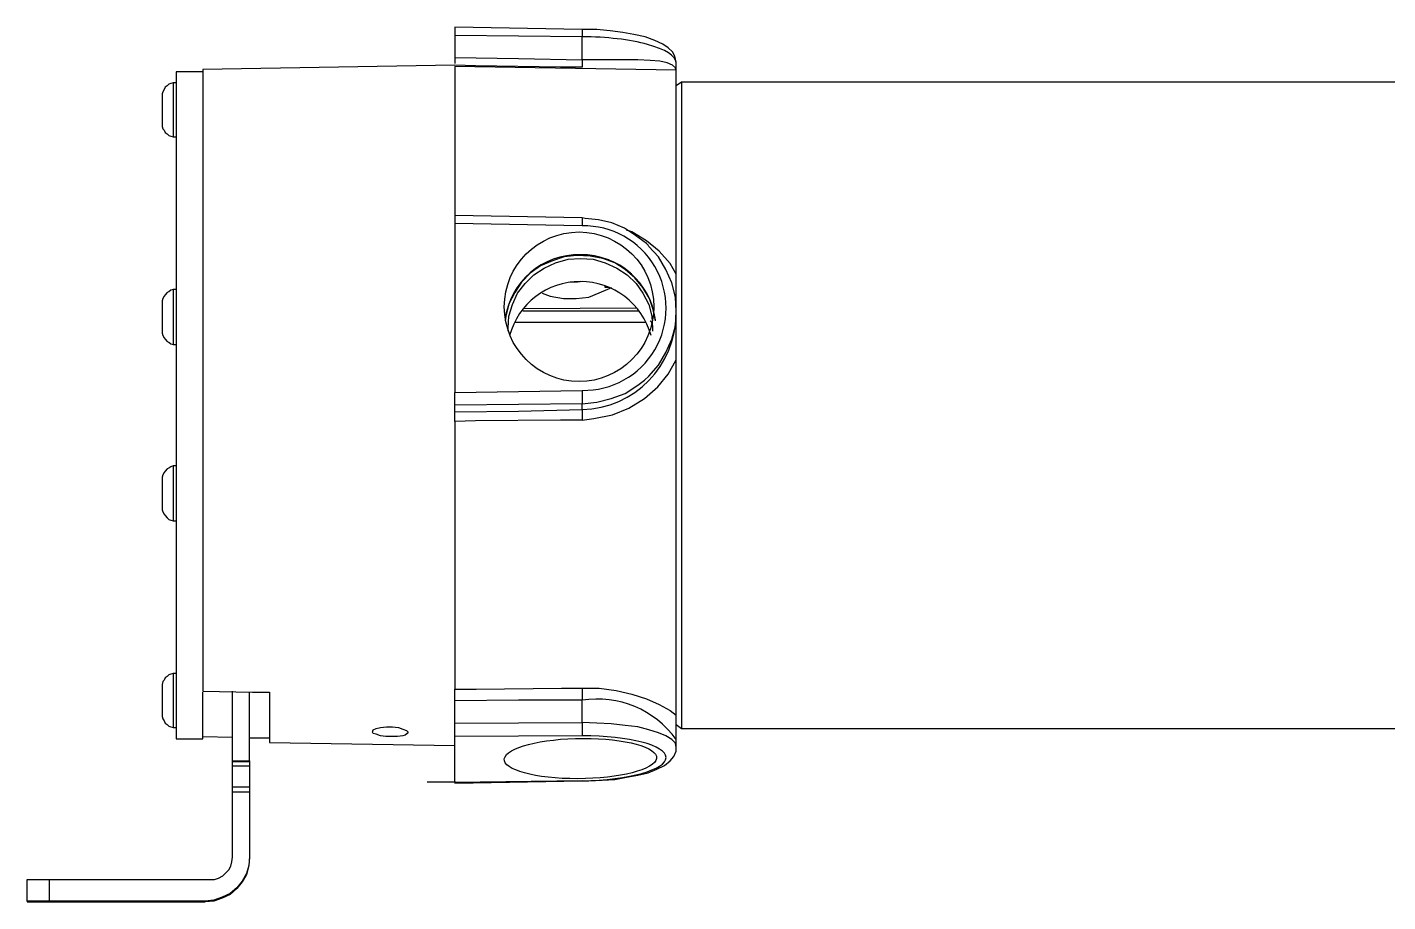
# Model space of a CAD drawing. Header units: inches. Extents: x 4 to 211, y 30 to 478.
# Drawn here: x 4.59 to 12.27, y 31.47 to 36.41 of the extents above; entities that cross this region are included whole.
import ezdxf

# ---------------------------------------------------------------- set-up
doc = ezdxf.new("R2010")
doc.units = ezdxf.units.IN
doc.header["$MEASUREMENT"] = 0

msp = doc.modelspace()

# ---------------------------------------------------------------- linework, layer by layer
for p, q in [((7.72229, 36.39647), (7.00249, 36.40902)), ((7.00249, 36.40902), (7.00249, 36.40484)), ((7.00249, 36.40484), (7.00249, 36.40065)), ((7.00249, 36.40065), (7.00249, 36.39228)), ((7.00249, 36.39228), (7.00249, 36.38391)), ((7.00249, 36.38391), (7.00249, 36.37554)), ((7.00249, 36.37554), (7.00249, 36.36299)), ((7.72229, 36.35462), (7.00249, 36.36299)), ((7.00249, 36.36299), (7.00249, 36.23744)), ((7.72229, 36.39647), (7.72229, 36.39228)), ((7.73485, 36.39647), (7.72229, 36.39647)), ((7.72229, 36.39228), (7.72229, 36.38391)), ((7.72229, 36.38391), (7.72229, 36.37554)), ((7.72229, 36.37554), (7.72229, 36.36717)), ((7.72229, 36.36717), (7.72229, 36.35462)), ((7.72229, 36.22488), (7.72229, 36.35462)), ((7.80599, 36.39647), (7.73485, 36.39647)), ((7.88132, 36.3881), (7.80599, 36.39647)), ((7.95246, 36.37973), (7.88132, 36.3881)), ((8.01524, 36.36717), (7.95246, 36.37973)), ((8.07801, 36.35462), (8.01524, 36.36717)), ((8.13242, 36.33369), (8.07801, 36.35462)), ((8.17845, 36.31277), (8.13242, 36.33369)), ((8.20774, 36.29184), (8.17845, 36.31277)), ((8.23285, 36.27092), (8.20774, 36.29184)), ((7.00249, 36.23744), (7.36239, 36.23325)), ((7.00249, 36.23744), (7.00249, 36.22488)), ((7.00249, 36.22488), (7.00249, 36.20814)), ((7.00249, 36.20814), (7.00249, 36.20396)), ((7.36239, 36.23325), (7.72229, 36.22488)), ((7.78507, 36.22488), (7.72229, 36.22488)), ((7.72229, 36.22488), (7.72229, 36.21651)), ((7.72229, 36.21651), (7.72229, 36.20814)), ((7.72229, 36.20814), (7.72229, 36.19977)), ((7.72229, 36.19977), (7.72229, 36.19559)), ((7.87295, 36.22488), (7.78507, 36.22488)), ((7.96083, 36.22488), (7.87295, 36.22488)), ((8.03616, 36.22488), (7.96083, 36.22488)), ((8.10731, 36.2207), (8.03616, 36.22488)), ((8.16171, 36.21651), (8.10731, 36.2207)), ((8.20356, 36.20814), (8.16171, 36.21651)), ((8.23285, 36.19559), (8.20356, 36.20814)), ((8.24541, 36.24581), (8.23285, 36.27092)), ((8.25378, 36.21233), (8.24541, 36.24581)), ((8.25378, 36.20396), (8.25378, 36.21233)), ((8.25378, 36.16211), (8.25378, 36.20814)), ((5.57962, 36.15793), (5.42897, 36.15793)), ((5.42897, 36.15793), (5.42897, 36.14537)), ((5.42897, 36.14537), (5.42897, 36.12445)), ((5.42897, 36.12445), (5.42897, 36.09097)), ((7.00249, 36.19559), (5.57962, 36.17048)), ((5.57962, 36.17048), (5.57962, 36.16211)), ((5.57962, 36.16211), (5.57962, 36.14537)), ((5.57962, 36.14537), (5.57962, 36.11189)), ((7.11967, 36.1914), (7.00249, 36.19559)), ((8.25378, 36.1663), (7.00249, 36.18722)), ((7.00249, 36.18722), (7.00249, 36.17885)), ((7.00249, 36.17885), (7.00249, 36.13282)), ((7.00249, 36.13282), (7.00249, 36.0533)), ((7.60093, 36.18304), (7.11967, 36.1914)), ((7.72229, 36.18304), (7.60093, 36.18304)), ((7.72229, 36.19559), (7.72229, 36.18722)), ((7.72229, 36.18722), (7.72229, 36.18304)), ((8.24959, 36.17885), (8.23285, 36.19559)), ((8.25378, 36.16211), (8.24959, 36.17885)), ((8.25378, 36.15793), (8.25378, 36.16211)), ((8.25378, 36.12445), (8.25378, 36.15793)), ((8.25378, 36.06167), (8.25378, 36.12445)), ((5.36201, 36.05749), (5.35364, 36.04493)), ((5.36619, 36.07004), (5.36201, 36.05749)), ((5.37875, 36.07841), (5.36619, 36.07004)), ((5.38712, 36.08678), (5.37875, 36.07841)), ((5.39967, 36.09097), (5.38712, 36.08678)), ((5.41223, 36.09515), (5.39967, 36.09097)), ((5.41223, 36.09515), (5.41223, 36.09097)), ((5.42897, 36.09515), (5.41223, 36.09515)), ((5.41223, 36.09097), (5.41223, 36.07841)), ((5.41223, 36.07841), (5.41223, 36.0533)), ((5.41223, 36.0533), (5.41223, 36.01982)), ((5.42897, 36.09515), (5.42897, 36.09097)), ((5.42897, 36.09097), (5.42897, 36.07841)), ((5.42897, 36.09097), (5.42897, 36.04075)), ((5.42897, 36.07841), (5.42897, 36.0533)), ((5.42897, 36.0533), (5.42897, 36.01982)), ((5.57962, 36.11189), (5.57962, 36.07004)), ((5.57962, 36.07004), (5.57962, 36.01564)), ((7.00249, 36.0533), (7.00249, 35.9445)), ((8.28307, 36.09934), (8.25378, 36.07841)), ((8.25378, 35.97797), (8.25378, 36.06167)), ((8.28307, 36.09934), (8.28307, 36.08678)), ((12.80696, 36.09934), (8.28307, 36.09934)), ((8.28307, 36.08678), (8.28307, 36.06586)), ((8.28307, 36.06586), (8.28307, 36.03238)), ((5.35364, 36.04493), (5.34945, 36.03238)), ((5.34945, 36.03238), (5.34945, 36.01982)), ((5.34945, 36.01982), (5.34945, 36.01564)), ((5.34945, 36.01564), (5.34945, 35.99471)), ((5.34945, 35.99471), (5.34945, 35.9696)), ((5.34945, 35.9696), (5.34945, 35.94031)), ((5.41223, 36.01982), (5.41223, 35.97797)), ((5.41223, 35.97797), (5.41223, 35.93194)), ((5.42897, 36.04075), (5.42897, 35.98216)), ((5.42897, 36.01982), (5.42897, 35.97797)), ((5.42897, 35.98216), (5.42897, 35.9152)), ((5.42897, 35.97797), (5.42897, 35.93194)), ((5.57962, 36.01564), (5.57962, 35.94868)), ((8.25378, 35.87335), (8.25378, 35.97797)), ((8.28307, 36.03238), (8.28307, 35.99053)), ((8.28307, 35.99053), (8.28307, 35.93194)), ((5.34945, 35.94031), (5.34945, 35.91102)), ((5.34945, 35.91102), (5.34945, 35.88591)), ((5.41223, 35.93194), (5.41223, 35.89009)), ((5.42897, 35.93194), (5.42897, 35.89009)), ((5.42897, 35.9152), (5.42897, 35.8315)), ((5.57962, 35.94868), (5.57962, 35.86917)), ((7.00249, 35.9445), (7.00249, 35.80639)), ((8.28307, 35.93194), (8.28307, 35.86498)), ((5.34945, 35.88591), (5.34945, 35.86917)), ((5.34945, 35.86917), (5.34945, 35.86498)), ((5.34945, 35.86498), (5.34945, 35.84824)), ((5.34945, 35.84824), (5.35364, 35.83569)), ((5.35364, 35.83569), (5.36201, 35.82732)), ((5.36201, 35.82732), (5.36619, 35.81476)), ((5.41223, 35.89009), (5.41223, 35.85243)), ((5.41223, 35.85243), (5.41223, 35.81895)), ((5.41223, 35.81895), (5.41223, 35.79802)), ((5.42897, 35.89009), (5.42897, 35.85243)), ((5.42897, 35.85243), (5.42897, 35.81895)), ((5.42897, 35.8315), (5.42897, 35.73943)), ((5.42897, 35.81895), (5.42897, 35.79802)), ((5.57962, 35.86917), (5.57962, 35.78128)), ((8.25378, 35.7478), (8.25378, 35.87335)), ((8.28307, 35.86498), (8.28307, 35.78547)), ((5.36619, 35.81476), (5.37875, 35.80639)), ((5.37875, 35.80639), (5.38712, 35.79802)), ((5.38712, 35.79802), (5.39967, 35.79384)), ((5.39967, 35.79384), (5.41223, 35.78965)), ((5.41223, 35.79802), (5.41223, 35.78965)), ((5.41223, 35.78965), (5.42897, 35.78965)), ((5.42897, 35.73943), (5.42897, 35.639)), ((5.57962, 35.78128), (5.57962, 35.68503)), ((7.00249, 35.80639), (7.00249, 35.64318)), ((8.25378, 35.60552), (8.25378, 35.7478)), ((8.28307, 35.78547), (8.28307, 35.6934)), ((5.57962, 35.68503), (5.57962, 35.58041)), ((8.28307, 35.6934), (8.28307, 35.59715)), ((5.42897, 35.639), (5.42897, 35.53019)), ((7.00249, 35.64318), (7.00249, 35.45486)), ((8.25378, 35.44649), (8.25378, 35.60552)), ((8.28307, 35.59715), (8.28307, 35.48834)), ((5.42897, 35.53019), (5.42897, 35.41301)), ((5.57962, 35.58041), (5.57962, 35.46323)), ((5.57962, 35.46323), (5.57962, 35.34187)), ((7.00249, 35.45486), (7.00249, 35.3335)), ((8.25378, 35.24143), (8.25378, 35.44649)), ((8.28307, 35.48834), (8.28307, 35.37116)), ((5.42897, 35.41301), (5.42897, 35.28328)), ((8.28307, 35.37116), (8.28307, 35.24562)), ((5.42897, 35.28328), (5.42897, 35.15355)), ((5.57962, 35.34187), (5.57962, 35.21214)), ((7.72229, 35.3335), (7.00249, 35.34605)), ((7.00249, 35.34605), (7.00249, 35.34187)), ((7.00249, 35.34187), (7.00249, 35.33768)), ((7.00249, 35.33768), (7.00249, 35.32931)), ((7.00249, 35.32931), (7.00249, 35.32094)), ((7.00249, 35.32094), (7.00249, 35.31257)), ((7.00249, 35.31257), (7.00249, 35.30002)), ((7.72229, 35.28746), (7.00249, 35.30002)), ((7.00249, 35.30002), (7.00249, 34.34586)), ((7.72229, 35.3335), (7.72229, 35.32931)), ((7.73903, 35.32931), (7.72229, 35.3335)), ((7.72229, 35.32931), (7.72229, 35.32513)), ((7.72229, 35.32513), (7.72229, 35.31676)), ((7.72229, 35.31676), (7.72229, 35.30839)), ((7.72229, 35.30839), (7.72229, 35.30002)), ((7.72229, 35.30002), (7.72229, 35.28746)), ((7.81436, 35.32094), (7.73903, 35.32931)), ((7.88969, 35.3042), (7.81436, 35.32094)), ((7.96083, 35.27491), (7.88969, 35.3042)), ((5.57962, 35.21214), (5.57962, 35.07403)), ((8.02361, 35.23306), (7.96083, 35.27491)), ((8.00268, 35.25399), (7.97339, 35.26236)), ((8.08638, 35.20377), (8.00268, 35.25399)), ((8.08638, 35.18703), (8.02361, 35.23306)), ((8.15753, 35.14518), (8.08638, 35.20377)), ((8.25378, 35.01545), (8.25378, 35.24143)), ((8.28307, 35.24562), (8.28307, 35.11588)), ((5.42897, 35.15355), (5.42897, 35.01545)), ((8.09475, 35.17866), (8.08638, 35.18703)), ((8.09894, 35.17029), (8.09475, 35.17866)), ((8.15334, 35.1117), (8.09894, 35.17029)), ((8.2203, 35.07403), (8.15753, 35.14518)), ((5.57962, 35.07403), (5.57962, 34.93175)), ((7.48794, 35.06148), (7.42935, 35.01963)), ((7.45028, 35.01126), (7.50886, 35.04893)), ((7.4712, 35.05311), (7.4712, 35.04893)), ((7.5549, 35.09077), (7.48794, 35.06148)), ((7.50886, 35.04893), (7.57164, 35.07822)), ((7.62186, 35.1117), (7.5549, 35.09077)), ((7.57164, 35.07822), (7.64278, 35.09914)), ((7.693, 35.12007), (7.62186, 35.1117)), ((7.64278, 35.09914), (7.71393, 35.10333)), ((7.76833, 35.11588), (7.693, 35.12007)), ((7.71393, 35.10333), (7.78507, 35.09914)), ((7.83947, 35.10333), (7.76833, 35.11588)), ((7.78507, 35.09914), (7.85203, 35.07822)), ((7.90643, 35.07822), (7.83947, 35.10333)), ((7.85203, 35.09914), (7.85203, 35.10333)), ((7.85203, 35.07822), (7.91899, 35.04893)), ((7.87295, 35.09496), (7.86458, 35.09496)), ((7.96502, 35.04056), (7.90643, 35.07822)), ((7.91899, 35.04893), (7.97757, 35.01126)), ((8.19519, 35.04056), (8.15334, 35.1117)), ((8.25378, 35.01545), (8.2203, 35.07403)), ((8.28307, 35.11588), (8.28307, 34.97778)), ((5.42897, 35.01545), (5.42897, 34.86897)), ((7.37913, 34.96941), (7.34147, 34.91082)), ((7.42935, 35.01963), (7.37913, 34.96941)), ((7.40006, 34.96104), (7.45028, 35.01126)), ((7.69719, 34.96941), (7.65534, 34.96941)), ((7.72648, 34.9736), (7.69719, 34.96941)), ((8.01942, 34.99452), (7.96502, 35.04056)), ((7.97757, 35.01126), (8.02779, 34.96104)), ((7.9985, 35.01963), (7.9985, 35.01545)), ((8.06546, 34.94012), (8.01942, 34.99452)), ((8.22867, 34.96523), (8.19519, 35.04056)), ((8.25378, 34.91082), (8.25378, 35.01545)), ((8.28307, 34.97778), (8.28307, 34.83968)), ((5.36619, 34.89827), (5.36201, 34.8899)), ((5.37875, 34.91082), (5.36619, 34.89827)), ((5.38712, 34.91501), (5.37875, 34.91082)), ((5.39967, 34.92338), (5.38712, 34.91501)), ((5.41223, 34.92756), (5.39967, 34.92338)), ((5.41223, 34.92756), (5.41223, 34.91919)), ((5.42897, 34.92756), (5.41223, 34.92756)), ((5.41223, 34.91919), (5.41223, 34.89827)), ((5.41223, 34.89827), (5.41223, 34.86897)), ((5.57962, 34.93175), (5.57962, 34.78946)), ((7.34147, 34.91082), (7.30799, 34.84805)), ((7.32891, 34.84386), (7.35821, 34.90664)), ((7.35821, 34.90664), (7.40006, 34.96104)), ((7.49631, 34.90664), (7.54234, 34.8899)), ((7.75996, 34.88571), (7.88969, 34.94012)), ((7.85203, 34.94012), (7.85203, 34.94849)), ((7.87714, 34.94012), (7.85203, 34.94012)), ((8.02779, 34.96104), (8.06546, 34.90664)), ((8.10312, 34.87734), (8.06546, 34.94012)), ((8.06546, 34.90664), (8.09894, 34.84386)), ((8.24959, 34.88571), (8.22867, 34.96523)), ((8.25378, 34.8062), (8.25378, 34.91082)), ((5.35364, 34.87734), (5.34945, 34.86479)), ((5.34945, 34.86479), (5.34945, 34.85223)), ((5.34945, 34.85223), (5.34945, 34.84386)), ((5.34945, 34.84386), (5.34945, 34.82712)), ((5.34945, 34.82712), (5.34945, 34.80202)), ((5.36201, 34.8899), (5.35364, 34.87734)), ((5.41223, 34.86897), (5.41223, 34.82712)), ((5.41223, 34.82712), (5.41223, 34.78528)), ((5.42897, 34.86897), (5.42897, 34.7225)), ((7.30799, 34.84805), (7.29125, 34.77691)), ((7.29962, 34.81876), (7.29962, 34.81876)), ((7.30799, 34.77691), (7.32891, 34.84386)), ((8.03198, 34.82294), (7.39169, 34.81876)), ((7.54234, 34.8899), (7.61767, 34.87734)), ((7.61767, 34.87734), (7.68882, 34.87734)), ((7.68882, 34.87734), (7.75996, 34.88571)), ((8.09894, 34.84386), (8.11568, 34.77691)), ((8.12405, 34.81457), (8.10312, 34.87734)), ((8.12405, 34.82294), (8.12405, 34.82294)), ((8.25378, 34.8062), (8.24959, 34.88571)), ((8.28307, 34.83968), (8.28307, 34.69321)), ((5.34945, 34.80202), (5.34945, 34.77272)), ((5.34945, 34.77272), (5.34945, 34.74343)), ((5.34945, 34.74343), (5.34945, 34.71832)), ((5.41223, 34.78528), (5.41223, 34.74343)), ((5.41223, 34.74343), (5.41223, 34.70158)), ((5.57962, 34.78946), (5.57962, 34.6388)), ((7.29125, 34.77691), (7.28706, 34.7518)), ((7.3038, 34.70995), (7.30799, 34.77691)), ((7.34565, 34.74343), (7.60512, 34.74343)), ((8.04453, 34.8062), (7.3875, 34.8062)), ((7.60512, 34.74343), (8.00687, 34.74343)), ((8.00687, 34.74343), (8.06546, 34.74343)), ((8.06546, 34.74343), (8.07801, 34.74343)), ((8.10731, 34.7518), (8.11149, 34.74761)), ((8.11149, 34.74761), (8.11568, 34.73506)), ((8.11568, 34.77691), (8.11986, 34.70995)), ((8.1366, 34.7518), (8.12405, 34.81457)), ((8.1366, 34.7518), (8.1366, 34.7518)), ((8.24959, 34.7225), (8.25378, 34.8062)), ((8.25378, 34.79365), (8.25378, 34.8062)), ((8.25378, 34.65136), (8.25378, 34.79365)), ((5.34945, 34.71832), (5.34945, 34.70158)), ((5.34945, 34.70158), (5.34945, 34.69321)), ((5.34945, 34.69321), (5.34945, 34.68065)), ((5.34945, 34.68065), (5.35364, 34.6681)), ((5.35364, 34.6681), (5.36201, 34.65554)), ((5.41223, 34.70158), (5.41223, 34.6681)), ((5.41223, 34.6681), (5.41223, 34.6388)), ((5.42897, 34.7225), (5.42897, 34.57185)), ((7.3038, 34.69321), (7.3038, 34.70995)), ((8.11568, 34.73506), (8.11986, 34.70995)), ((8.11986, 34.70995), (8.11986, 34.70158)), ((8.11986, 34.70995), (8.11986, 34.69321)), ((8.22867, 34.64717), (8.24959, 34.7225)), ((8.28307, 34.69321), (8.28307, 34.54674)), ((5.36201, 34.65554), (5.36619, 34.64717)), ((5.36619, 34.64717), (5.37875, 34.63462)), ((5.37875, 34.63462), (5.38712, 34.63043)), ((5.38712, 34.63043), (5.39967, 34.62206)), ((5.39967, 34.62206), (5.41223, 34.61788)), ((5.41223, 34.6388), (5.41223, 34.62206)), ((5.41223, 34.62206), (5.41223, 34.61788)), ((5.41223, 34.61788), (5.42897, 34.61788)), ((5.57962, 34.6388), (5.57962, 34.48815)), ((8.19519, 34.57185), (8.22867, 34.64717)), ((8.25378, 34.53), (8.25378, 34.65136)), ((5.42897, 34.57185), (5.42897, 34.42119)), ((8.15334, 34.5007), (8.19519, 34.57185)), ((8.20774, 34.45048), (8.25378, 34.53)), ((8.25378, 34.25798), (8.25378, 34.53)), ((8.28307, 34.54674), (8.28307, 34.39608)), ((5.57962, 34.48815), (5.57962, 34.33331)), ((8.07383, 34.417), (8.09894, 34.43793)), ((8.09894, 34.43793), (8.15334, 34.5007)), ((8.14916, 34.37934), (8.20774, 34.45048)), ((5.42897, 34.42119), (5.42897, 34.26635)), ((7.00249, 34.34586), (7.72229, 34.35842)), ((7.72229, 34.35842), (7.72229, 34.34586)), ((7.96502, 34.34168), (8.03616, 34.38771)), ((8.03616, 34.38771), (8.07383, 34.417)), ((8.07383, 34.31238), (8.14916, 34.37934)), ((8.28307, 34.39608), (8.28307, 34.24542)), ((5.57962, 34.33331), (5.57962, 34.18265)), ((7.00249, 34.33749), (7.00249, 34.34586)), ((7.00249, 34.32494), (7.00249, 34.33749)), ((7.00249, 34.31238), (7.00249, 34.32494)), ((7.00249, 34.29983), (7.00249, 34.31238)), ((7.00249, 34.29146), (7.00249, 34.29983)), ((7.00249, 34.28309), (7.00249, 34.29146)), ((7.00249, 34.2789), (7.00249, 34.28309)), ((7.72229, 34.28309), (7.00249, 34.27472)), ((7.00249, 34.27472), (7.00249, 34.2789)), ((7.72229, 34.34586), (7.72229, 34.33331)), ((7.72229, 34.33331), (7.72229, 34.32075)), ((7.72229, 34.32075), (7.72229, 34.31238)), ((7.72229, 34.31238), (7.72229, 34.30401)), ((7.72229, 34.30401), (7.72229, 34.29564)), ((7.72229, 34.29564), (7.72229, 34.28727)), ((7.72229, 34.28309), (7.80599, 34.29146)), ((7.72229, 34.28727), (7.72229, 34.28309)), ((7.72229, 34.24961), (7.72229, 34.28309)), ((7.80599, 34.29146), (7.88551, 34.31238)), ((7.88551, 34.31238), (7.96502, 34.34168)), ((7.98594, 34.25798), (8.07383, 34.31238)), ((5.42897, 34.26635), (5.42897, 34.11151)), ((7.00249, 34.23705), (7.00249, 34.27472)), ((7.00249, 34.23705), (7.36239, 34.24124)), ((7.00249, 34.23287), (7.00249, 34.23705)), ((7.00249, 34.22031), (7.00249, 34.23287)), ((7.00249, 34.20357), (7.00249, 34.22031)), ((7.00249, 34.18265), (7.00249, 34.20357)), ((7.36239, 34.24124), (7.72229, 34.24961)), ((7.72229, 34.24961), (7.72229, 34.24542)), ((7.72229, 34.24542), (7.72229, 34.24124)), ((7.72229, 34.24124), (7.72229, 34.23287)), ((7.72229, 34.23287), (7.72229, 34.22868)), ((7.72229, 34.22868), (7.72229, 34.22031)), ((7.72229, 34.22031), (7.72229, 34.21194)), ((7.72229, 34.21194), (7.72229, 34.20357)), ((7.72229, 34.20357), (7.72229, 34.19102)), ((7.78925, 34.19939), (7.89388, 34.22031)), ((7.89388, 34.22031), (7.98594, 34.25798)), ((8.25378, 34.04455), (8.25378, 34.25798)), ((8.28307, 34.24542), (8.28307, 34.09477)), ((5.57962, 34.18265), (5.57962, 34.02781)), ((7.11967, 34.18683), (7.00249, 34.18265)), ((7.00249, 34.18265), (7.00249, 34.03618)), ((7.60093, 34.19102), (7.11967, 34.18683)), ((7.72229, 34.19102), (7.60093, 34.19102)), ((7.72229, 34.19102), (7.78925, 34.19939)), ((5.42897, 34.11151), (5.42897, 33.96085)), ((8.28307, 34.09477), (8.28307, 33.94411)), ((5.57962, 34.02781), (5.57962, 33.87715)), ((7.00249, 34.03618), (7.00249, 33.78927)), ((8.25378, 33.83112), (8.25378, 34.04455)), ((5.36201, 33.89389), (5.35364, 33.88134)), ((5.36619, 33.90226), (5.36201, 33.89389)), ((5.37875, 33.91482), (5.36619, 33.90226)), ((5.38712, 33.919), (5.37875, 33.91482)), ((5.39967, 33.92737), (5.38712, 33.919)), ((5.41223, 33.93155), (5.39967, 33.92737)), ((5.41223, 33.93155), (5.41223, 33.92737)), ((5.42897, 33.93155), (5.41223, 33.93155)), ((5.41223, 33.92737), (5.41223, 33.919)), ((5.41223, 33.919), (5.41223, 33.90226)), ((5.41223, 33.90226), (5.41223, 33.86878)), ((5.42897, 33.96085), (5.42897, 33.81019)), ((8.28307, 33.94411), (8.28307, 33.79764)), ((5.35364, 33.88134), (5.34945, 33.86878)), ((5.34945, 33.86878), (5.34945, 33.85623)), ((5.34945, 33.85623), (5.34945, 33.84786)), ((5.34945, 33.84786), (5.34945, 33.83112)), ((5.34945, 33.83112), (5.34945, 33.80601)), ((5.41223, 33.86878), (5.41223, 33.83112)), ((5.41223, 33.83112), (5.41223, 33.78927)), ((5.57962, 33.87715), (5.57962, 33.73068)), ((8.25378, 33.62606), (8.25378, 33.83112)), ((5.34945, 33.80601), (5.34945, 33.77671)), ((5.34945, 33.77671), (5.34945, 33.74323)), ((5.34945, 33.74323), (5.34945, 33.71812)), ((5.41223, 33.78927), (5.41223, 33.74742)), ((5.41223, 33.74742), (5.41223, 33.70557)), ((5.42897, 33.81019), (5.42897, 33.66372)), ((7.00249, 33.78927), (7.00249, 33.55073)), ((8.28307, 33.79764), (8.28307, 33.65535)), ((5.34945, 33.71812), (5.34945, 33.70138)), ((5.34945, 33.70138), (5.34945, 33.6972)), ((5.34945, 33.6972), (5.34945, 33.68465)), ((5.34945, 33.68465), (5.35364, 33.67209)), ((5.35364, 33.67209), (5.36201, 33.65954)), ((5.41223, 33.70557), (5.41223, 33.67209)), ((5.41223, 33.67209), (5.41223, 33.6428)), ((5.42897, 33.66372), (5.42897, 33.51725)), ((5.57962, 33.73068), (5.57962, 33.58421)), ((5.36201, 33.65954), (5.36619, 33.65117)), ((5.36619, 33.65117), (5.37875, 33.63861)), ((5.37875, 33.63861), (5.38712, 33.63024)), ((5.38712, 33.63024), (5.39967, 33.62606)), ((5.39967, 33.62606), (5.41223, 33.62187)), ((5.41223, 33.6428), (5.41223, 33.62606)), ((5.41223, 33.62606), (5.41223, 33.62187)), ((5.41223, 33.62187), (5.42897, 33.62187)), ((8.25378, 33.43355), (8.25378, 33.62606)), ((8.28307, 33.65535), (8.28307, 33.51306)), ((5.42897, 33.51725), (5.42897, 33.37915)), ((5.57962, 33.58421), (5.57962, 33.44611)), ((7.00249, 33.55073), (7.00249, 33.32474)), ((8.28307, 33.51306), (8.28307, 33.37915)), ((5.57962, 33.44611), (5.57962, 33.31219)), ((8.25378, 33.24523), (8.25378, 33.43355)), ((5.42897, 33.37915), (5.42897, 33.24941)), ((8.28307, 33.37915), (8.28307, 33.2536)), ((5.57962, 33.31219), (5.57962, 33.18246)), ((7.00249, 33.32474), (7.00249, 33.1155)), ((5.42897, 33.24941), (5.42897, 33.12387)), ((8.25378, 33.07365), (8.25378, 33.24523)), ((8.28307, 33.2536), (8.28307, 33.13224)), ((5.57962, 33.18246), (5.57962, 33.06109)), ((8.28307, 33.13224), (8.28307, 33.01924)), ((5.42897, 33.12387), (5.42897, 33.00669)), ((5.57962, 33.06109), (5.57962, 32.9481)), ((7.00249, 33.1155), (7.00249, 32.92718)), ((8.25378, 32.91462), (8.25378, 33.07365)), ((5.42897, 33.00669), (5.42897, 32.89788)), ((8.28307, 33.01924), (8.28307, 32.91462)), ((5.42897, 32.89788), (5.42897, 32.79744)), ((5.57962, 32.9481), (5.57962, 32.84348)), ((7.00249, 32.92718), (7.00249, 32.75978)), ((8.25378, 32.77652), (8.25378, 32.91462)), ((8.28307, 32.91462), (8.28307, 32.81837)), ((5.57962, 32.84348), (5.57962, 32.74723)), ((8.28307, 32.81837), (8.28307, 32.73049)), ((5.37875, 32.74304), (5.36619, 32.73467)), ((5.38712, 32.75141), (5.37875, 32.74304)), ((5.39967, 32.7556), (5.38712, 32.75141)), ((5.41223, 32.75978), (5.39967, 32.7556)), ((5.41223, 32.75978), (5.41223, 32.7556)), ((5.42897, 32.75978), (5.41223, 32.75978)), ((5.41223, 32.7556), (5.41223, 32.74304)), ((5.41223, 32.74304), (5.41223, 32.71793)), ((5.42897, 32.79744), (5.42897, 32.70538)), ((5.57962, 32.74723), (5.57962, 32.65934)), ((7.00249, 32.75978), (7.00249, 32.6719)), ((8.25378, 32.65516), (8.25378, 32.77652)), ((5.35364, 32.71375), (5.34945, 32.69701)), ((5.34945, 32.69701), (5.34945, 32.68445)), ((5.34945, 32.68445), (5.34945, 32.68027)), ((5.34945, 32.68027), (5.34945, 32.66353)), ((5.36201, 32.72212), (5.35364, 32.71375)), ((5.36619, 32.73467), (5.36201, 32.72212)), ((5.41223, 32.71793), (5.41223, 32.68445)), ((5.41223, 32.68445), (5.41223, 32.6426)), ((5.42897, 32.70538), (5.42897, 32.62586)), ((7.00249, 32.66353), (7.00249, 32.6719)), ((7.00249, 32.6719), (7.12385, 32.6719)), ((7.12385, 32.6719), (7.60512, 32.67608)), ((7.60512, 32.67608), (7.72229, 32.67608)), ((7.72229, 32.67608), (7.81855, 32.67608)), ((7.72229, 32.67608), (7.72229, 32.6719)), ((7.72229, 32.6719), (7.72229, 32.66353)), ((7.81855, 32.67608), (7.9148, 32.66353)), ((8.28307, 32.73049), (8.28307, 32.65934)), ((5.34945, 32.66353), (5.34945, 32.63423)), ((5.34945, 32.63423), (5.34945, 32.60494)), ((5.34945, 32.60494), (5.34945, 32.57564)), ((5.41223, 32.6426), (5.41223, 32.60075)), ((5.41223, 32.60075), (5.41223, 32.55472)), ((5.42897, 32.62586), (5.42897, 32.5589)), ((5.57962, 32.65934), (5.86001, 32.65516)), ((5.57962, 32.59238), (5.57962, 32.65516)), ((5.57962, 32.52961), (5.57962, 32.59238)), ((5.74702, 32.26596), (5.74702, 32.65934)), ((5.84327, 32.26596), (5.84327, 32.65516)), ((5.86001, 32.65516), (5.95626, 32.65516)), ((5.95626, 32.65516), (5.95626, 32.57146)), ((7.00249, 32.64679), (7.00249, 32.66353)), ((7.00249, 32.62586), (7.00249, 32.64679)), ((7.00249, 32.60494), (7.00249, 32.62586)), ((7.36239, 32.60912), (7.00249, 32.60494)), ((7.00249, 32.47939), (7.00249, 32.60494)), ((7.72229, 32.60912), (7.36239, 32.60912)), ((7.72229, 32.66353), (7.72229, 32.65516)), ((7.72229, 32.65516), (7.72229, 32.64679)), ((7.72229, 32.64679), (7.72229, 32.63842)), ((7.72229, 32.63842), (7.72229, 32.63005)), ((7.72229, 32.63005), (7.72229, 32.62168)), ((7.72229, 32.62168), (7.72229, 32.60912)), ((7.72229, 32.48358), (7.72229, 32.60912)), ((7.9148, 32.66353), (8.00268, 32.6426)), ((8.00268, 32.6426), (8.08638, 32.61749)), ((8.08638, 32.61749), (8.15753, 32.58401)), ((8.25378, 32.52543), (8.25378, 32.65516)), ((8.28307, 32.65934), (8.28307, 32.59238)), ((8.28307, 32.59238), (8.28307, 32.54217)), ((5.34945, 32.57564), (5.34945, 32.55054)), ((5.34945, 32.55054), (5.34945, 32.5338)), ((5.34945, 32.5338), (5.34945, 32.52961)), ((5.34945, 32.52961), (5.34945, 32.51706)), ((5.34945, 32.51706), (5.35364, 32.5045)), ((5.41223, 32.55472), (5.41223, 32.51706)), ((5.41223, 32.51706), (5.41223, 32.48776)), ((5.42897, 32.5589), (5.42897, 32.50032)), ((5.57962, 32.47521), (5.57962, 32.52961)), ((5.95626, 32.57146), (5.95626, 32.5045)), ((8.15753, 32.58401), (8.2203, 32.55054)), ((8.2203, 32.55054), (8.25378, 32.52543)), ((8.25378, 32.46684), (8.25378, 32.52543)), ((8.25378, 32.48776), (8.25378, 32.51287)), ((8.28307, 32.54217), (8.28307, 32.50032)), ((5.35364, 32.5045), (5.36201, 32.49195)), ((5.36201, 32.49195), (5.36619, 32.47939)), ((5.36619, 32.47939), (5.37875, 32.47102)), ((5.37875, 32.47102), (5.38712, 32.46265)), ((5.38712, 32.46265), (5.39967, 32.45847)), ((5.39967, 32.45847), (5.41223, 32.45428)), ((5.41223, 32.48776), (5.41223, 32.46684)), ((5.41223, 32.46684), (5.41223, 32.45428)), ((5.41223, 32.45428), (5.42897, 32.45428)), ((5.42897, 32.50032), (5.42897, 32.45428)), ((5.42897, 32.45428), (5.42897, 32.4208)), ((5.57962, 32.43754), (5.57962, 32.47521)), ((5.57962, 32.40825), (5.57962, 32.43754)), ((5.95626, 32.5045), (5.95626, 32.4501)), ((5.95626, 32.4501), (5.95626, 32.40825)), ((6.53797, 32.42917), (6.54215, 32.44173)), ((6.54215, 32.44173), (6.55889, 32.4501)), ((6.55889, 32.4501), (6.584, 32.45428)), ((6.584, 32.45428), (6.61748, 32.45847)), ((6.61748, 32.45847), (6.65096, 32.45847)), ((6.65096, 32.45847), (6.68444, 32.45428)), ((6.68444, 32.45428), (6.70955, 32.44591)), ((6.70955, 32.44591), (6.73047, 32.43754)), ((6.73047, 32.43754), (6.73884, 32.42917)), ((7.00249, 32.47939), (7.72229, 32.48358)), ((7.00249, 32.46684), (7.00249, 32.47939)), ((7.00249, 32.45428), (7.00249, 32.46684)), ((7.00249, 32.44591), (7.00249, 32.45428)), ((7.00249, 32.43336), (7.00249, 32.44591)), ((7.00249, 32.42499), (7.00249, 32.43336)), ((7.80599, 32.47939), (7.72229, 32.48358)), ((7.72229, 32.48358), (7.72229, 32.47102)), ((7.72229, 32.47102), (7.72229, 32.45847)), ((7.72229, 32.45847), (7.72229, 32.44591)), ((7.72229, 32.44591), (7.72229, 32.43754)), ((7.72229, 32.43754), (7.72229, 32.42499)), ((7.88551, 32.47521), (7.80599, 32.47939)), ((7.96502, 32.46684), (7.88551, 32.47521)), ((8.03616, 32.45847), (7.96502, 32.46684)), ((8.09894, 32.44173), (8.03616, 32.45847)), ((8.15334, 32.42499), (8.09894, 32.44173)), ((8.25378, 32.47102), (8.25378, 32.48776)), ((8.25378, 32.47102), (8.28307, 32.4501)), ((8.25378, 32.38732), (8.25378, 32.46684)), ((8.28307, 32.50032), (8.28307, 32.47102)), ((8.28307, 32.47102), (8.28307, 32.45428)), ((8.28307, 32.45428), (8.28307, 32.4501)), ((8.28307, 32.4501), (12.80696, 32.4501)), ((5.42897, 32.4208), (5.42897, 32.39988)), ((5.42897, 32.39988), (5.42897, 32.39151)), ((5.42897, 32.39151), (5.57962, 32.39151)), ((5.57962, 32.39569), (5.57962, 32.40825)), ((5.57962, 32.40406), (5.74702, 32.39988)), ((5.57962, 32.39151), (5.57962, 32.39569)), ((5.84327, 32.39569), (5.8642, 32.39569)), ((5.8642, 32.39569), (5.95626, 32.39569)), ((5.95626, 32.40825), (5.95626, 32.38314)), ((5.95626, 32.38314), (5.95626, 32.37477)), ((5.95626, 32.37477), (5.95626, 32.37058)), ((5.95626, 32.37058), (7.00249, 32.35384)), ((6.54215, 32.4208), (6.53797, 32.42917)), ((6.55889, 32.41662), (6.54215, 32.4208)), ((6.584, 32.40825), (6.55889, 32.41662)), ((6.61329, 32.40406), (6.584, 32.40825)), ((6.64677, 32.40406), (6.61329, 32.40406)), ((6.68025, 32.40406), (6.64677, 32.40406)), ((6.70955, 32.40825), (6.68025, 32.40406)), ((6.7221, 32.41243), (6.70955, 32.40825)), ((6.73466, 32.4208), (6.7221, 32.41243)), ((6.73884, 32.42917), (6.73466, 32.4208)), ((7.00249, 32.41662), (7.00249, 32.42499)), ((7.00249, 32.40825), (7.00249, 32.41662)), ((7.72229, 32.40825), (7.00249, 32.40406)), ((7.00249, 32.40406), (7.00249, 32.40825)), ((7.00249, 32.1446), (7.00249, 32.40406)), ((7.72229, 32.42499), (7.72229, 32.4208)), ((7.72229, 32.4208), (7.72229, 32.41243)), ((7.72229, 32.41243), (7.72229, 32.40825)), ((8.19519, 32.40825), (8.15334, 32.42499)), ((8.22867, 32.38732), (8.19519, 32.40825)), ((8.24959, 32.3664), (8.22867, 32.38732)), ((8.25378, 32.34129), (8.24959, 32.3664)), ((8.25378, 32.34129), (8.25378, 32.38732)), ((8.2203, 32.26596), (8.24122, 32.29107)), ((8.24122, 32.29107), (8.25378, 32.32037)), ((8.25378, 32.32037), (8.25378, 32.34129)), ((5.74702, 32.26178), (5.74702, 32.26596)), ((5.74702, 32.26596), (5.84327, 32.26596)), ((5.84327, 32.26178), (5.74702, 32.26178)), ((5.74702, 32.25759), (5.74702, 32.26178)), ((5.74702, 32.25341), (5.74702, 32.25759)), ((5.74702, 32.24922), (5.74702, 32.25341)), ((5.74702, 32.24504), (5.74702, 32.24922)), ((5.74702, 32.24085), (5.74702, 32.24504)), ((5.74702, 32.23667), (5.74702, 32.24085)), ((5.84327, 32.23667), (5.74702, 32.23667)), ((5.74702, 32.2283), (5.74702, 32.23667)), ((5.74702, 32.21574), (5.74702, 32.2283)), ((5.74702, 32.19482), (5.74702, 32.21574)), ((5.84327, 32.26596), (5.84327, 32.26178)), ((5.84327, 32.26178), (5.84327, 32.25759)), ((5.84327, 32.25759), (5.84327, 32.25341)), ((5.84327, 32.25341), (5.84327, 32.24922)), ((5.84327, 32.24922), (5.84327, 32.24504)), ((5.84327, 32.24504), (5.84327, 32.24085)), ((5.84327, 32.24085), (5.84327, 32.23667)), ((5.84327, 32.23667), (5.84327, 32.2283)), ((5.84327, 32.2283), (5.84327, 32.21574)), ((5.84327, 32.21574), (5.84327, 32.19482)), ((8.09475, 32.199), (8.14497, 32.21993)), ((8.14497, 32.21993), (8.18682, 32.24085)), ((8.18682, 32.24085), (8.2203, 32.26596)), ((5.74702, 32.17808), (5.74702, 32.19482)), ((5.74702, 32.15715), (5.74702, 32.17808)), ((5.74702, 32.14041), (5.74702, 32.15715)), ((5.74702, 32.12786), (5.74702, 32.14041)), ((5.74702, 32.11949), (5.74702, 32.12786)), ((5.84327, 32.19482), (5.84327, 32.17808)), ((5.84327, 32.17808), (5.84327, 32.15715)), ((5.84327, 32.15715), (5.84327, 32.14041)), ((5.84327, 32.14041), (5.84327, 32.12786)), ((5.84327, 32.12786), (5.84327, 32.11949)), ((7.00652, 32.14579), (6.84632, 32.14579)), ((7.72229, 32.15297), (7.00249, 32.1446)), ((7.00249, 32.14041), (7.72229, 32.15297)), ((7.00249, 32.1446), (7.00249, 32.14041)), ((7.72229, 32.15297), (7.72229, 32.15297)), ((7.72229, 32.15297), (7.75996, 32.15297)), ((7.75996, 32.15297), (7.83529, 32.15715)), ((7.83529, 32.15715), (7.90643, 32.16134)), ((7.90643, 32.16134), (7.97339, 32.17389)), ((7.97339, 32.17389), (8.03616, 32.18645)), ((8.03616, 32.18645), (8.09475, 32.199)), ((5.74702, 32.11949), (5.84327, 32.11949)), ((5.74702, 32.1153), (5.74702, 32.11949)), ((5.74702, 32.11112), (5.74702, 32.1153)), ((5.74702, 32.10693), (5.74702, 32.11112)), ((5.74702, 32.10275), (5.74702, 32.10693)), ((5.74702, 32.09857), (5.74702, 32.10275)), ((5.74702, 32.09438), (5.74702, 32.09857)), ((5.74702, 32.0902), (5.74702, 32.09438)), ((5.84327, 32.0902), (5.74702, 32.0902)), ((5.74702, 31.72192), (5.74702, 32.0902)), ((5.84327, 32.11949), (5.84327, 32.1153)), ((5.84327, 32.1153), (5.84327, 32.11112)), ((5.84327, 32.11112), (5.84327, 32.10693)), ((5.84327, 32.10693), (5.84327, 32.10275)), ((5.84327, 32.10275), (5.84327, 32.09857)), ((5.84327, 32.09857), (5.84327, 32.09438)), ((5.84327, 32.09438), (5.84327, 32.0902)), ((5.84327, 32.0902), (5.84327, 31.72611)), ((5.72609, 31.65078), (5.73865, 31.6717)), ((5.73865, 31.6717), (5.74283, 31.69681)), ((5.74283, 31.69681), (5.74702, 31.72192)), ((5.83909, 31.67589), (5.82653, 31.62567)), ((5.83909, 31.67589), (5.82653, 31.62986)), ((5.84327, 31.72611), (5.83909, 31.67589)), ((5.84327, 31.72192), (5.83909, 31.67589)), ((4.5878, 31.47501), (4.5878, 31.59638)), ((4.5878, 31.59638), (4.59617, 31.59638)), ((4.59617, 31.59638), (4.60872, 31.59638)), ((4.60872, 31.59638), (4.62546, 31.59638)), ((4.62546, 31.59638), (4.6422, 31.59638)), ((4.6422, 31.59638), (4.66313, 31.59638)), ((4.66313, 31.59638), (4.68824, 31.59638)), ((4.68824, 31.59638), (4.71335, 31.59638)), ((4.71335, 31.47501), (4.71335, 31.59638)), ((4.71335, 31.59638), (5.62147, 31.59638)), ((5.62147, 31.59638), (5.64658, 31.59638)), ((5.64658, 31.59638), (5.66751, 31.60475)), ((5.66751, 31.60475), (5.69261, 31.6173)), ((5.69261, 31.6173), (5.70935, 31.63404)), ((5.70935, 31.63404), (5.72609, 31.65078)), ((5.80142, 31.58801), (5.77213, 31.55034)), ((5.82653, 31.62986), (5.80142, 31.58801)), ((5.82653, 31.62567), (5.80142, 31.58382)), ((5.73446, 31.51686), (5.68843, 31.49594)), ((5.73446, 31.51268), (5.68843, 31.49175)), ((5.77213, 31.55034), (5.73446, 31.51686)), ((5.77213, 31.54616), (5.73446, 31.51268)), ((5.80142, 31.58382), (5.77213, 31.54616)), ((4.5878, 31.47501), (4.5878, 31.47083)), ((4.59617, 31.47501), (4.5878, 31.47501)), ((4.5878, 31.47083), (4.59617, 31.47083)), ((4.60872, 31.47501), (4.59617, 31.47501)), ((4.59617, 31.47083), (4.60872, 31.47083)), ((4.62546, 31.47501), (4.60872, 31.47501)), ((4.60872, 31.47083), (4.62546, 31.47083)), ((4.6422, 31.47501), (4.62546, 31.47501)), ((4.62546, 31.47083), (4.6422, 31.47083)), ((4.66313, 31.47501), (4.6422, 31.47501)), ((4.6422, 31.47083), (4.66313, 31.47083)), ((4.68824, 31.47501), (4.66313, 31.47501)), ((4.66313, 31.47083), (4.68824, 31.47083)), ((4.71335, 31.47501), (4.68824, 31.47501)), ((4.68824, 31.47083), (4.71335, 31.47083)), ((5.59218, 31.47501), (4.71335, 31.47501)), ((4.71335, 31.47083), (5.59218, 31.47083)), ((5.6424, 31.4792), (5.59218, 31.47501)), ((5.6424, 31.47501), (5.59218, 31.47083)), ((5.59218, 31.47083), (5.59218, 31.47501)), ((5.68843, 31.49594), (5.6424, 31.4792)), ((5.68843, 31.49175), (5.6424, 31.47501))]:
    msp.add_line(p, q)
msp.add_circle((7.70496, 34.83061), 0.42215)
for centre, radius, start, end in [((7.73209, 34.82294), 0.46463, 268.791957, 91.208043), ((7.70245, 34.70603), 0.41838, 88.428367, 173.143276), ((7.71899, 34.70337), 0.42091, 7.180444, 90.68912), ((7.71183, 34.55943), 0.41417, 15.210603, 164.789397), ((7.70944, 34.7938), 0.54434, 271.353569, 359.984014), ((7.80724, 32.065), 0.55071, 35.822842, 98.873374)]:
    msp.add_arc(centre, radius, start, end)
for centre, major_axis, ratio, start_param, end_param in [((7.75486, 36.21336), (-0.49901, 0.00873), 0.2825418, 3.1664857, 4.7826436), ((7.71269, 32.2796), (0.43011, 0.00577), 0.2648852, 3.1004724, 9.3836577), ((7.69864, 32.28036), (0.49799, 0.00558), 0.2565698, 4.7570403, 7.8035842)]:
    msp.add_ellipse(centre, major_axis=major_axis, ratio=ratio, start_param=start_param, end_param=end_param)

doc.saveas('drawing.dxf')
